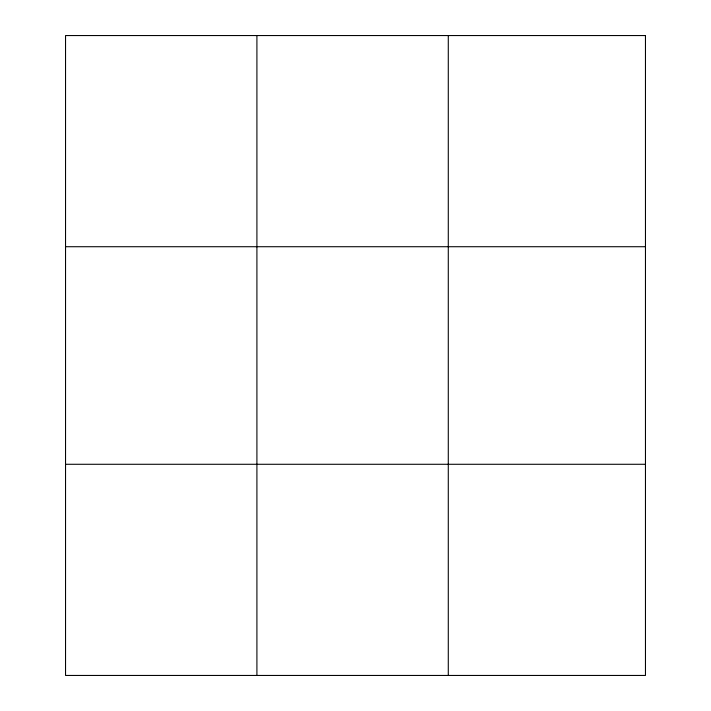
<?xml version="1.0" encoding="UTF-8"?>
<svg xmlns="http://www.w3.org/2000/svg" width="711" height="711" viewBox="0 0 711 711"><rect width="100%" height="100%" fill="white"/><g stroke="black" fill="none" stroke-linecap="round" stroke-linejoin="round"><path stroke-width="1.07" d="M256.911 35.55L256.911 675.45M448.286 35.55L448.286 675.45M65.536 246.717L645.464 246.717M65.536 464.283L645.464 464.283M645.464 35.55L645.464 675.45L65.536 675.45L65.536 35.55L645.464 35.55"/></g></svg>
